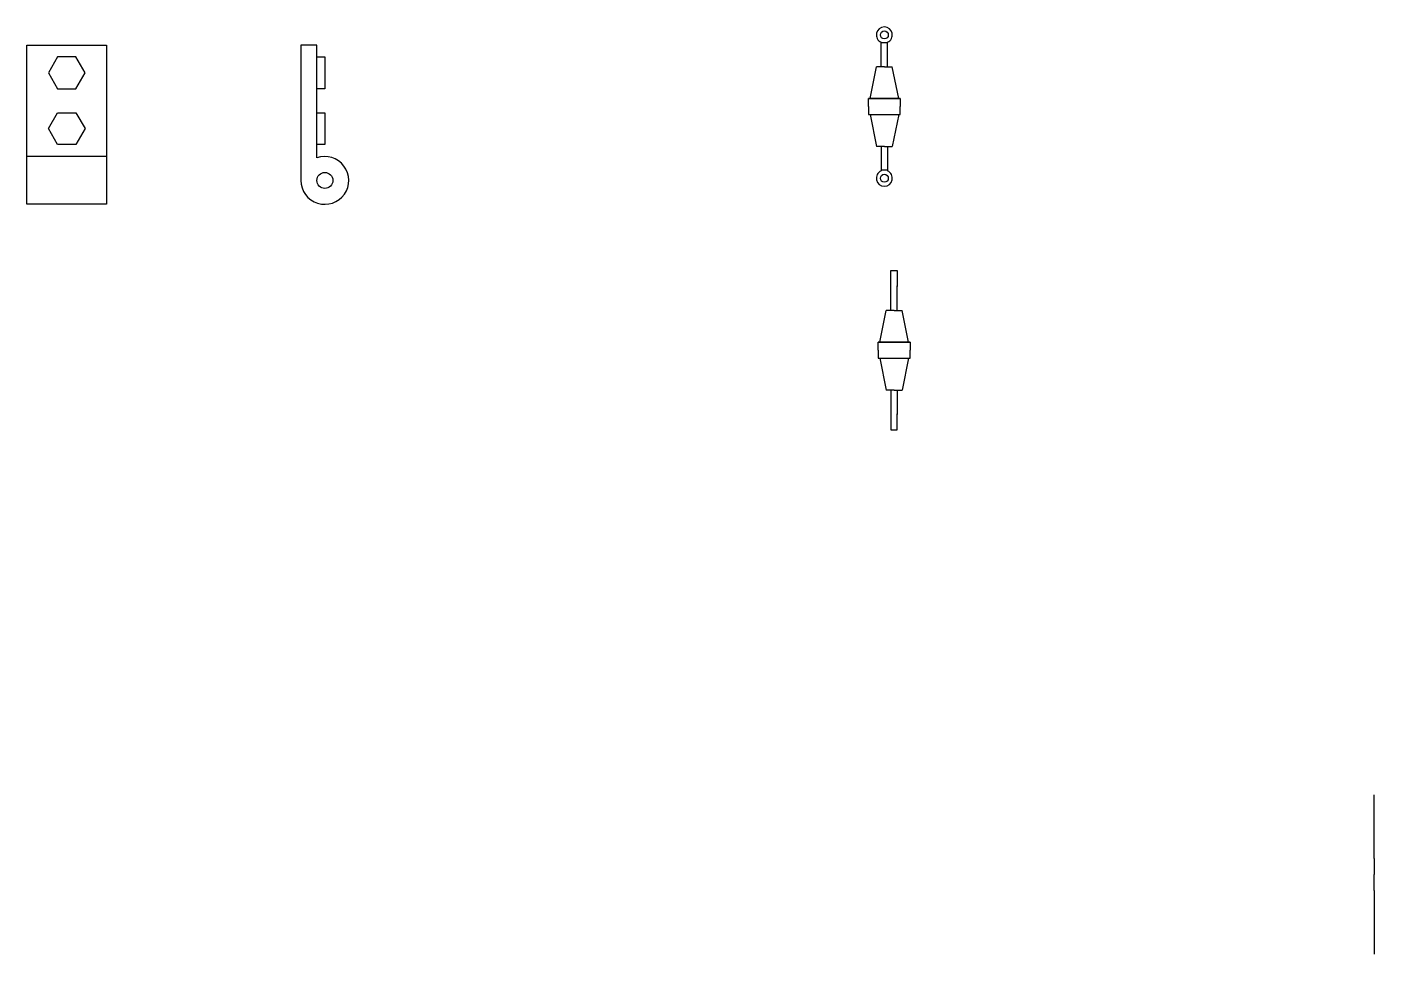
# Model space of a CAD drawing. Header units: inches. Extents: x 19.71 to 28.16, y 12.27 to 18.09.
import ezdxf

# ---------------------------------------------------------------- set-up
doc = ezdxf.new("R2010")
doc.units = ezdxf.units.IN
doc.header["$MEASUREMENT"] = 0
for name, color, linetype in [('Baza_Prindere_Fir', 1, 'Continuous'), ('Prindere_Lemn', 2, 'Continuous'), ('Suruburi', 8, 'Continuous')]:
    doc.layers.add(name, color=color, linetype=linetype)

# ---------------------------------------------------------------- blocks, each defined once
blk = doc.blocks.new('Prindere_Fir')
at = {"layer": 'Baza_Prindere_Fir', "extrusion": (1, -9.86076e-32, 4.93038e-32)}
for p, q in [((27.6675, 13.3415, -0.08), (27.6675, 13.7415)), ((27.6675, 13.3415, -0.1), (27.6675, 13.3415, -0.08)), ((27.6675, 13.3415, -0.1), (27.6675, 13.2415, -0.1)), ((27.6675, 13.1415, -0.1), (27.6675, 13.2415, -0.1)), ((27.6675, 13.1415, -0.1), (27.6675, 13.1415, -0.08)), ((27.6675, 13.1415, -0.08), (27.6675, 12.7415))]:
    blk.add_line(p, q, dxfattribs=at)

msp = doc.modelspace()

# ---------------------------------------------------------------- linework, layer by layer
at = {"layer": 'Baza_Prindere_Fir'}
for p, q in [((25.0673, 17.99), (25.0673, 17.9941)), ((25.0673, 17.84), (25.0673, 17.99)), ((25.1073, 17.99), (25.0673, 17.99)), ((25.1073, 17.99), (25.1073, 17.9941)), ((25.1073, 17.84), (25.1073, 17.99)), ((24.9973, 17.64), (25.0373, 17.84)), ((25.0873, 17.84), (25.0373, 17.84)), ((25.0873, 17.84), (25.1373, 17.84)), ((25.1773, 17.64), (25.1373, 17.84)), ((24.9873, 17.59), (24.9873, 17.64)), ((24.9873, 17.64), (25.1873, 17.64)), ((25.1873, 17.64), (24.9873, 17.64)), ((24.9873, 17.59), (24.9873, 17.54)), ((25.1873, 17.64), (25.1873, 17.59)), ((25.1873, 17.54), (25.1873, 17.59)), ((24.9873, 17.54), (25.1873, 17.54)), ((24.9973, 17.54), (25.0373, 17.34)), ((25.1773, 17.54), (25.1373, 17.34)), ((25.0873, 17.34), (25.0373, 17.34)), ((25.0673, 17.34), (25.0673, 17.19)), ((25.0873, 17.34), (25.1373, 17.34)), ((25.1073, 17.34), (25.1073, 17.19)), ((25.1073, 17.19), (25.0673, 17.19)), ((25.0673, 17.19), (25.0673, 17.1858)), ((25.1073, 17.19), (25.1073, 17.1858)), ((25.1284, 16.4605), (25.1284, 16.5605)), ((25.1284, 16.5605), (25.1684, 16.5605)), ((25.1684, 16.5605), (25.1684, 16.4605)), ((25.1284, 16.4605), (25.1284, 16.4647)), ((25.1284, 16.3105), (25.1284, 16.4605)), ((25.1684, 16.4605), (25.1684, 16.4647)), ((25.1684, 16.3105), (25.1684, 16.4605)), ((25.0584, 16.1105), (25.0984, 16.3105)), ((25.1484, 16.3105), (25.0984, 16.3105)), ((25.1484, 16.3105), (25.1984, 16.3105)), ((25.2384, 16.1105), (25.1984, 16.3105)), ((25.0484, 16.0605), (25.0484, 16.1105)), ((25.0484, 16.1105), (25.2484, 16.1105)), ((25.2484, 16.1105), (25.0484, 16.1105)), ((25.2484, 16.1105), (25.2484, 16.0605)), ((25.0484, 16.0605), (25.0484, 16.0105)), ((25.0484, 16.0105), (25.2484, 16.0105)), ((25.0584, 16.0105), (25.0984, 15.8105)), ((25.2384, 16.0105), (25.1984, 15.8105)), ((25.2484, 16.0105), (25.2484, 16.0605)), ((25.1484, 15.8105), (25.0984, 15.8105)), ((25.1284, 15.8105), (25.1284, 15.6605)), ((25.1484, 15.8105), (25.1984, 15.8105)), ((25.1684, 15.8105), (25.1684, 15.6605)), ((25.1284, 15.6605), (25.1284, 15.6563)), ((25.1284, 15.6605), (25.1284, 15.5605)), ((25.1684, 15.6605), (25.1684, 15.6563)), ((25.1684, 15.5605), (25.1684, 15.6605)), ((25.1284, 15.5605), (25.1684, 15.5605))]:
    msp.add_line(p, q, dxfattribs=at)
for centre in [(25.0873, 18.04), (25.0873, 17.14)]:
    msp.add_circle(centre, 0.025, dxfattribs=at)
for centre, start, end in [((25.0873, 18.04), 293.57818, 246.42182), ((25.0873, 17.14), 113.57818, 66.42182)]:
    msp.add_arc(centre, 0.05, start, end, dxfattribs=at)
at = {"layer": 'Prindere_Lemn'}
for p, q in [((21.4265, 17.9765), (21.4265, 17.1265)), ((21.5265, 17.9765), (21.4265, 17.9765)), ((21.5265, 17.2679), (21.5265, 17.9765)), ((20.207, 17.2765), (19.707, 17.2765))]:
    msp.add_line(p, q, dxfattribs=at)
msp.add_lwpolyline([(19.707, 17.9765), (20.207, 17.9765), (20.207, 16.9765), (19.707, 16.9765)], close=True, dxfattribs=at)
msp.add_circle((21.5765, 17.1265), 0.05, dxfattribs=at)
msp.add_arc((21.5765, 17.1265), 0.15, 180, 109.47122, dxfattribs=at)
at = {"layer": 'Suruburi'}
for p, q in [((21.5265, 17.9015), (21.5765, 17.9015)), ((21.5765, 17.9015), (21.5765, 17.7015)), ((21.5765, 17.7015), (21.5265, 17.7015)), ((21.5265, 17.5515), (21.5765, 17.5515)), ((21.5765, 17.5515), (21.5765, 17.3515)), ((21.5765, 17.3515), (21.5265, 17.3515))]:
    msp.add_line(p, q, dxfattribs=at)
for points in [[(19.8993, 17.9015), (19.8415, 17.8015), (19.8993, 17.7015), (20.0147, 17.7015), (20.0725, 17.8015), (20.0147, 17.9015)], [(19.8993, 17.3515), (19.8415, 17.4515), (19.8993, 17.5515), (20.0147, 17.5515), (20.0725, 17.4515), (20.0147, 17.3515)]]:
    msp.add_lwpolyline(points, close=True, dxfattribs=at)

# ---------------------------------------------------------------- block references
msp.add_blockref('Prindere_Fir', (0.4928, -0.4713, 0.05))

doc.saveas('drawing.dxf')
